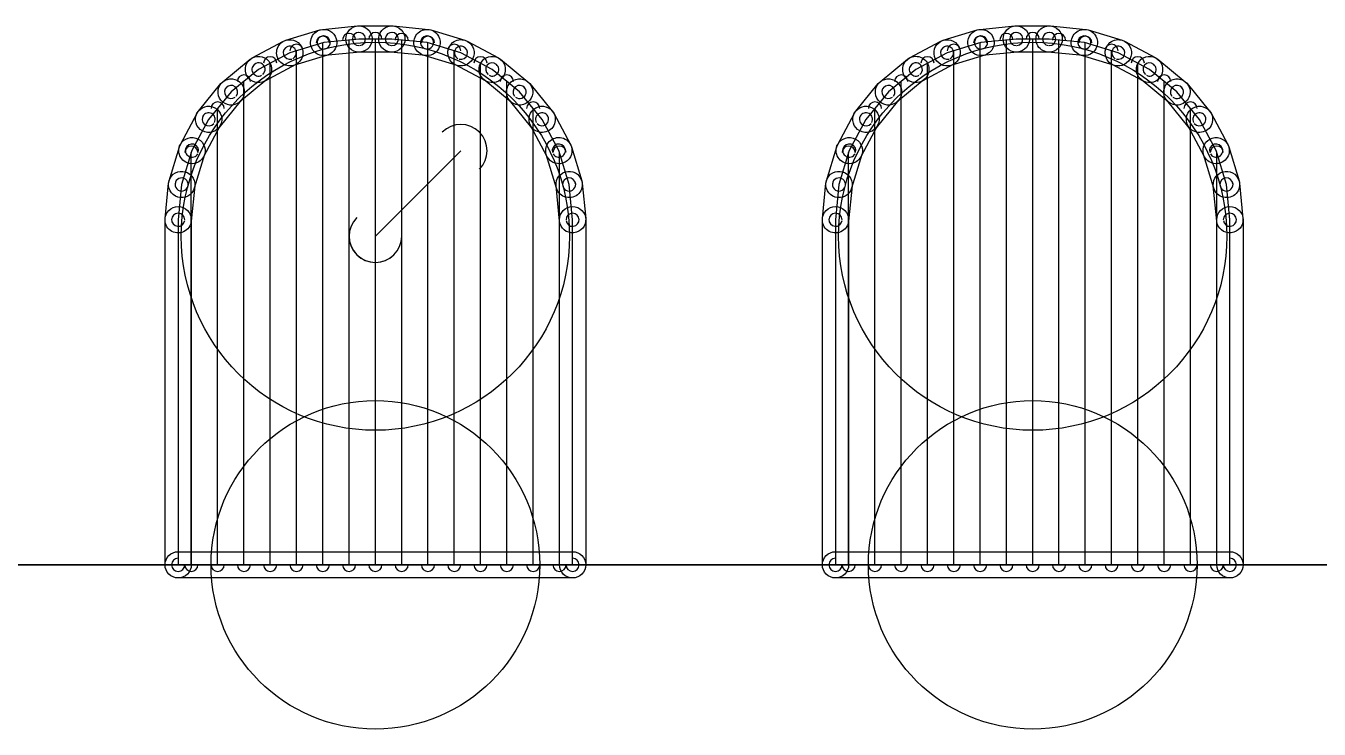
# Model space of a CAD drawing. Extents: x -87.3 to -53.8, y 2.2 to 28.4.
# Drawn here: x -67.378 to -62.381, y 4.981 to 7.699 of the extents above; entities that cross this region are included whole.
import ezdxf

# ---------------------------------------------------------------- set-up
doc = ezdxf.new("R2010")
doc.units = 0
doc.layers.get('0').update_dxf_attribs({"linetype": 'CONTINUOUS'})
for name, color, linetype in [('16', 5, 'CONTINUOUS'), ('17', 3, 'CONTINUOUS'), ('20', 6, 'CONTINUOUS')]:
    doc.layers.add(name, color=color, linetype=linetype)

# ---------------------------------------------------------------- blocks, each defined once
blk = doc.blocks.new('#POLYLINE_54_')
at = {"layer": '16'}
blk.add_arc((-66.0274, 6.8861), 0.1016, 180, 0, dxfattribs=at)
blk = doc.blocks.new('#POLYLINE_55_')
at = {"layer": '16'}
blk.add_arc((-65.6972, 7.2163), 0.1015, 315, 135, dxfattribs=at)
blk = doc.blocks.new('#POLYLINE_56_')
at = {"layer": '16'}
blk.add_arc((-66.0274, 6.8861), 0.1015, 135, 315, dxfattribs=at)
blk = doc.blocks.new('#POLYLINE_57_')
at = {"layer": '16'}
blk.add_line((-65.6972, 7.2163), (-66.0274, 6.8861), dxfattribs=at)
blk = doc.blocks.new('ROUNDP_13_')
blk.add_circle((0, 0), 0.635)
blk = doc.blocks.new('ROUNDP_14_')
blk.add_circle((0, 0), 0.635)
blk = doc.blocks.new('#POLYLINE_952_')
at = {"layer": '16'}
blk.add_arc((-64.1986, 5.6161), 0.0254, 180, 0, dxfattribs=at)
blk = doc.blocks.new('#POLYLINE_953_')
at = {"layer": '16'}
blk.add_arc((-64.1986, 7.2091), 0.0254, 0, 180, dxfattribs=at)
blk = doc.blocks.new('#POLYLINE_954_')
at = {"layer": '16'}
blk.add_line((-64.1986, 5.6161), (-64.1986, 7.2091), dxfattribs=at)
blk = doc.blocks.new('#POLYLINE_955_')
at = {"layer": '16'}
blk.add_arc((-64.097, 5.6161), 0.0254, 180, 0, dxfattribs=at)
blk = doc.blocks.new('#POLYLINE_956_')
at = {"layer": '16'}
blk.add_arc((-64.097, 7.3799), 0.0254, 0, 180, dxfattribs=at)
blk = doc.blocks.new('#POLYLINE_957_')
at = {"layer": '16'}
blk.add_line((-64.097, 5.6161), (-64.097, 7.3799), dxfattribs=at)
blk = doc.blocks.new('#POLYLINE_958_')
at = {"layer": '16'}
blk.add_arc((-63.9954, 5.6161), 0.0254, 180, 0, dxfattribs=at)
blk = doc.blocks.new('#POLYLINE_959_')
at = {"layer": '16'}
blk.add_arc((-63.9954, 7.4841), 0.0254, 0, 180, dxfattribs=at)
blk = doc.blocks.new('#POLYLINE_960_')
at = {"layer": '16'}
blk.add_line((-63.9954, 5.6161), (-63.9954, 7.4841), dxfattribs=at)
blk = doc.blocks.new('#POLYLINE_961_')
at = {"layer": '16'}
blk.add_arc((-63.8938, 5.6161), 0.0254, 180, 0, dxfattribs=at)
blk = doc.blocks.new('#POLYLINE_962_')
at = {"layer": '16'}
blk.add_arc((-63.8938, 7.5545), 0.0254, 0, 180, dxfattribs=at)
blk = doc.blocks.new('#POLYLINE_963_')
at = {"layer": '16'}
blk.add_line((-63.8938, 5.6161), (-63.8938, 7.5545), dxfattribs=at)
blk = doc.blocks.new('#POLYLINE_964_')
at = {"layer": '16'}
blk.add_arc((-63.7922, 5.6161), 0.0254, 180, 0, dxfattribs=at)
blk = doc.blocks.new('#POLYLINE_965_')
at = {"layer": '16'}
blk.add_arc((-63.7922, 7.6028), 0.0254, 0, 180, dxfattribs=at)
blk = doc.blocks.new('#POLYLINE_966_')
at = {"layer": '16'}
blk.add_line((-63.7922, 5.6161), (-63.7922, 7.6028), dxfattribs=at)
blk = doc.blocks.new('#POLYLINE_967_')
at = {"layer": '16'}
blk.add_arc((-63.6906, 5.6161), 0.0254, 180, 0, dxfattribs=at)
blk = doc.blocks.new('#POLYLINE_968_')
at = {"layer": '16'}
blk.add_arc((-63.6906, 7.6336), 0.0254, 0, 180, dxfattribs=at)
blk = doc.blocks.new('#POLYLINE_969_')
at = {"layer": '16'}
blk.add_line((-63.6906, 5.6161), (-63.6906, 7.6336), dxfattribs=at)
blk = doc.blocks.new('#POLYLINE_970_')
at = {"layer": '16'}
blk.add_arc((-63.589, 5.6161), 0.0254, 180, 0, dxfattribs=at)
blk = doc.blocks.new('#POLYLINE_971_')
at = {"layer": '16'}
blk.add_arc((-63.589, 7.6444), 0.0254, 0, 180, dxfattribs=at)
blk = doc.blocks.new('#POLYLINE_972_')
at = {"layer": '16'}
blk.add_line((-63.589, 5.6161), (-63.589, 7.6444), dxfattribs=at)
blk = doc.blocks.new('#POLYLINE_973_')
at = {"layer": '16'}
blk.add_arc((-63.4874, 5.6161), 0.0254, 180, 0, dxfattribs=at)
blk = doc.blocks.new('#POLYLINE_974_')
at = {"layer": '16'}
blk.add_arc((-63.4874, 7.6481), 0.0254, 0, 180, dxfattribs=at)
blk = doc.blocks.new('#POLYLINE_975_')
at = {"layer": '16'}
blk.add_line((-63.4874, 5.6161), (-63.4874, 7.6481), dxfattribs=at)
blk = doc.blocks.new('#POLYLINE_976_')
at = {"layer": '16'}
blk.add_arc((-63.3858, 5.6161), 0.0254, 180, 0, dxfattribs=at)
blk = doc.blocks.new('#POLYLINE_977_')
at = {"layer": '16'}
blk.add_arc((-63.3858, 7.6443), 0.0254, 0, 180, dxfattribs=at)
blk = doc.blocks.new('#POLYLINE_978_')
at = {"layer": '16'}
blk.add_line((-63.3858, 5.6161), (-63.3858, 7.6443), dxfattribs=at)
blk = doc.blocks.new('#POLYLINE_979_')
at = {"layer": '16'}
blk.add_arc((-63.2842, 5.6161), 0.0254, 180, 0, dxfattribs=at)
blk = doc.blocks.new('#POLYLINE_980_')
at = {"layer": '16'}
blk.add_arc((-63.2842, 7.6336), 0.0254, 0, 180, dxfattribs=at)
blk = doc.blocks.new('#POLYLINE_981_')
at = {"layer": '16'}
blk.add_line((-63.2842, 5.6161), (-63.2842, 7.6336), dxfattribs=at)
blk = doc.blocks.new('#POLYLINE_982_')
at = {"layer": '16'}
blk.add_arc((-63.1826, 5.6161), 0.0254, 180, 0, dxfattribs=at)
blk = doc.blocks.new('#POLYLINE_983_')
at = {"layer": '16'}
blk.add_arc((-63.1826, 7.6028), 0.0254, 0, 180, dxfattribs=at)
blk = doc.blocks.new('#POLYLINE_984_')
at = {"layer": '16'}
blk.add_line((-63.1826, 5.6161), (-63.1826, 7.6028), dxfattribs=at)
blk = doc.blocks.new('#POLYLINE_985_')
at = {"layer": '16'}
blk.add_arc((-63.081, 5.6161), 0.0254, 180, 0, dxfattribs=at)
blk = doc.blocks.new('#POLYLINE_986_')
at = {"layer": '16'}
blk.add_arc((-63.081, 7.5545), 0.0254, 0, 180, dxfattribs=at)
blk = doc.blocks.new('#POLYLINE_987_')
at = {"layer": '16'}
blk.add_line((-63.081, 5.6161), (-63.081, 7.5545), dxfattribs=at)
blk = doc.blocks.new('#POLYLINE_988_')
at = {"layer": '16'}
blk.add_arc((-62.9794, 5.6161), 0.0254, 180, 0, dxfattribs=at)
blk = doc.blocks.new('#POLYLINE_989_')
at = {"layer": '16'}
blk.add_arc((-62.9794, 7.4841), 0.0254, 0, 180, dxfattribs=at)
blk = doc.blocks.new('#POLYLINE_990_')
at = {"layer": '16'}
blk.add_line((-62.9794, 5.6161), (-62.9794, 7.4841), dxfattribs=at)
blk = doc.blocks.new('#POLYLINE_991_')
at = {"layer": '16'}
blk.add_arc((-62.8778, 5.6161), 0.0254, 180, 0, dxfattribs=at)
blk = doc.blocks.new('#POLYLINE_992_')
at = {"layer": '16'}
blk.add_arc((-62.8778, 7.3799), 0.0254, 0, 180, dxfattribs=at)
blk = doc.blocks.new('#POLYLINE_993_')
at = {"layer": '16'}
blk.add_line((-62.8778, 5.6161), (-62.8778, 7.3799), dxfattribs=at)
blk = doc.blocks.new('#POLYLINE_994_')
at = {"layer": '16'}
blk.add_arc((-62.7762, 5.6161), 0.0254, 180, 0, dxfattribs=at)
blk = doc.blocks.new('#POLYLINE_995_')
at = {"layer": '16'}
blk.add_arc((-62.7762, 7.2091), 0.0254, 0, 180, dxfattribs=at)
blk = doc.blocks.new('#POLYLINE_996_')
at = {"layer": '16'}
blk.add_line((-62.7762, 5.6161), (-62.7762, 7.2091), dxfattribs=at)
blk = doc.blocks.new('#POLYLINE_997_')
at = {"layer": '16'}
blk.add_arc((-64.2494, 5.6161), 0.0254, 90, 270, dxfattribs=at)
blk = doc.blocks.new('#POLYLINE_998_')
at = {"layer": '16'}
blk.add_arc((-62.7254, 5.6161), 0.0254, 270, 90, dxfattribs=at)
blk = doc.blocks.new('#POLYLINE_999_')
at = {"layer": '16'}
blk.add_line((-64.2494, 5.6161), (-62.7254, 5.6161), dxfattribs=at)
blk = doc.blocks.new('#POLYLINE_1000_')
at = {"layer": '16'}
blk.add_arc((-64.2494, 6.9496), 0.0254, 0, 180, dxfattribs=at)
blk = doc.blocks.new('#POLYLINE_1001_')
at = {"layer": '16'}
blk.add_arc((-64.2494, 5.6161), 0.0254, 180, 0, dxfattribs=at)
blk = doc.blocks.new('#POLYLINE_1002_')
at = {"layer": '16'}
blk.add_line((-64.2494, 6.9496), (-64.2494, 5.6161), dxfattribs=at)
blk = doc.blocks.new('#POLYLINE_1003_')
at = {"layer": '16'}
blk.add_arc((-64.236, 7.0859), 0.0254, 354.3567, 174.3567, dxfattribs=at)
blk = doc.blocks.new('#POLYLINE_1004_')
at = {"layer": '16'}
blk.add_arc((-64.2494, 6.9496), 0.0254, 174.3567, 354.3567, dxfattribs=at)
blk = doc.blocks.new('#POLYLINE_1005_')
at = {"layer": '16'}
blk.add_line((-64.236, 7.0859), (-64.2494, 6.9496), dxfattribs=at)
blk = doc.blocks.new('#POLYLINE_1006_')
at = {"layer": '16'}
blk.add_arc((-64.1962, 7.2169), 0.0254, 343.0631, 163.0631, dxfattribs=at)
blk = doc.blocks.new('#POLYLINE_1007_')
at = {"layer": '16'}
blk.add_arc((-64.236, 7.0859), 0.0254, 163.1711, 343.1711, dxfattribs=at)
blk = doc.blocks.new('#POLYLINE_1008_')
at = {"layer": '16'}
blk.add_line((-64.1962, 7.2169), (-64.236, 7.0859), dxfattribs=at)
blk = doc.blocks.new('#POLYLINE_1009_')
at = {"layer": '16'}
blk.add_arc((-64.1317, 7.3377), 0.0254, 331.9209, 151.9209, dxfattribs=at)
blk = doc.blocks.new('#POLYLINE_1010_')
at = {"layer": '16'}
blk.add_arc((-64.1962, 7.2169), 0.0254, 151.8214, 331.8214, dxfattribs=at)
blk = doc.blocks.new('#POLYLINE_1011_')
at = {"layer": '16'}
blk.add_line((-64.1317, 7.3377), (-64.1962, 7.2169), dxfattribs=at)
blk = doc.blocks.new('#POLYLINE_1012_')
at = {"layer": '16'}
blk.add_arc((-64.0449, 7.4435), 0.0254, 320.6709, 140.6709, dxfattribs=at)
blk = doc.blocks.new('#POLYLINE_1013_')
at = {"layer": '16'}
blk.add_arc((-64.1317, 7.3377), 0.0254, 140.6709, 320.6709, dxfattribs=at)
blk = doc.blocks.new('#POLYLINE_1014_')
at = {"layer": '16'}
blk.add_line((-64.0448, 7.4435), (-64.1317, 7.3377), dxfattribs=at)
blk = doc.blocks.new('#POLYLINE_1015_')
at = {"layer": '16'}
blk.add_arc((-63.939, 7.5304), 0.0254, 309.3291, 129.3291, dxfattribs=at)
blk = doc.blocks.new('#POLYLINE_1016_')
at = {"layer": '16'}
blk.add_arc((-64.0448, 7.4436), 0.0254, 129.3291, 309.3291, dxfattribs=at)
blk = doc.blocks.new('#POLYLINE_1017_')
at = {"layer": '16'}
blk.add_line((-63.939, 7.5304), (-64.0448, 7.4435), dxfattribs=at)
blk = doc.blocks.new('#POLYLINE_1018_')
at = {"layer": '16'}
blk.add_arc((-63.8182, 7.5949), 0.0254, 298.1786, 118.1786, dxfattribs=at)
blk = doc.blocks.new('#POLYLINE_1019_')
at = {"layer": '16'}
blk.add_arc((-63.939, 7.5304), 0.0254, 118.0791, 298.0791, dxfattribs=at)
blk = doc.blocks.new('#POLYLINE_1020_')
at = {"layer": '16'}
blk.add_line((-63.8182, 7.5949), (-63.939, 7.5304), dxfattribs=at)
blk = doc.blocks.new('#POLYLINE_1021_')
at = {"layer": '16'}
blk.add_arc((-63.6872, 7.6347), 0.0254, 286.8289, 106.8289, dxfattribs=at)
blk = doc.blocks.new('#POLYLINE_1022_')
at = {"layer": '16'}
blk.add_arc((-63.8182, 7.5949), 0.0254, 106.9369, 286.9369, dxfattribs=at)
blk = doc.blocks.new('#POLYLINE_1023_')
at = {"layer": '16'}
blk.add_line((-63.6872, 7.6347), (-63.8182, 7.5949), dxfattribs=at)
blk = doc.blocks.new('#POLYLINE_1024_')
at = {"layer": '16'}
blk.add_arc((-63.5509, 7.6481), 0.0254, 275.6433, 95.6433, dxfattribs=at)
blk = doc.blocks.new('#POLYLINE_1025_')
at = {"layer": '16'}
blk.add_arc((-63.6872, 7.6347), 0.0254, 95.6433, 275.6433, dxfattribs=at)
blk = doc.blocks.new('#POLYLINE_1026_')
at = {"layer": '16'}
blk.add_line((-63.5509, 7.6481), (-63.6872, 7.6347), dxfattribs=at)
blk = doc.blocks.new('#POLYLINE_1027_')
at = {"layer": '16'}
blk.add_arc((-63.4239, 7.6481), 0.0254, 270, 90, dxfattribs=at)
blk = doc.blocks.new('#POLYLINE_1028_')
at = {"layer": '16'}
blk.add_arc((-63.5509, 7.6481), 0.0254, 90, 270, dxfattribs=at)
blk = doc.blocks.new('#POLYLINE_1029_')
at = {"layer": '16'}
blk.add_line((-63.4239, 7.6481), (-63.5509, 7.6481), dxfattribs=at)
blk = doc.blocks.new('#POLYLINE_1030_')
at = {"layer": '16'}
blk.add_arc((-63.2876, 7.6347), 0.0254, 264.3567, 84.3567, dxfattribs=at)
blk = doc.blocks.new('#POLYLINE_1031_')
at = {"layer": '16'}
blk.add_arc((-63.4239, 7.6481), 0.0254, 84.3567, 264.3567, dxfattribs=at)
blk = doc.blocks.new('#POLYLINE_1032_')
at = {"layer": '16'}
blk.add_line((-63.2876, 7.6347), (-63.4239, 7.6481), dxfattribs=at)
blk = doc.blocks.new('#POLYLINE_1033_')
at = {"layer": '16'}
blk.add_arc((-63.1566, 7.5949), 0.0254, 253.0631, 73.0631, dxfattribs=at)
blk = doc.blocks.new('#POLYLINE_1034_')
at = {"layer": '16'}
blk.add_arc((-63.2877, 7.6347), 0.0254, 73.1711, 253.1711, dxfattribs=at)
blk = doc.blocks.new('#POLYLINE_1035_')
at = {"layer": '16'}
blk.add_line((-63.1566, 7.5949), (-63.2876, 7.6347), dxfattribs=at)
blk = doc.blocks.new('#POLYLINE_1036_')
at = {"layer": '16'}
blk.add_arc((-63.0359, 7.5304), 0.0254, 241.9209, 61.9209, dxfattribs=at)
blk = doc.blocks.new('#POLYLINE_1037_')
at = {"layer": '16'}
blk.add_arc((-63.1566, 7.5949), 0.0254, 61.8214, 241.8214, dxfattribs=at)
blk = doc.blocks.new('#POLYLINE_1038_')
at = {"layer": '16'}
blk.add_line((-63.0358, 7.5304), (-63.1566, 7.5949), dxfattribs=at)
blk = doc.blocks.new('#POLYLINE_1039_')
at = {"layer": '16'}
blk.add_arc((-62.93, 7.4436), 0.0254, 230.6709, 50.6709, dxfattribs=at)
blk = doc.blocks.new('#POLYLINE_1040_')
at = {"layer": '16'}
blk.add_arc((-63.0358, 7.5304), 0.0254, 50.6709, 230.6709, dxfattribs=at)
blk = doc.blocks.new('#POLYLINE_1041_')
at = {"layer": '16'}
blk.add_line((-62.93, 7.4435), (-63.0358, 7.5304), dxfattribs=at)
blk = doc.blocks.new('#POLYLINE_1042_')
at = {"layer": '16'}
blk.add_arc((-62.8432, 7.3377), 0.0254, 219.3291, 39.3291, dxfattribs=at)
blk = doc.blocks.new('#POLYLINE_1043_')
at = {"layer": '16'}
blk.add_arc((-62.93, 7.4435), 0.0254, 39.3291, 219.3291, dxfattribs=at)
blk = doc.blocks.new('#POLYLINE_1044_')
at = {"layer": '16'}
blk.add_line((-62.8431, 7.3377), (-62.93, 7.4435), dxfattribs=at)
blk = doc.blocks.new('#POLYLINE_1045_')
at = {"layer": '16'}
blk.add_arc((-62.7786, 7.2169), 0.0254, 208.1786, 28.1786, dxfattribs=at)
blk = doc.blocks.new('#POLYLINE_1046_')
at = {"layer": '16'}
blk.add_arc((-62.8431, 7.3377), 0.0254, 28.0791, 208.0791, dxfattribs=at)
blk = doc.blocks.new('#POLYLINE_1047_')
at = {"layer": '16'}
blk.add_line((-62.7786, 7.2169), (-62.8431, 7.3377), dxfattribs=at)
blk = doc.blocks.new('#POLYLINE_1048_')
at = {"layer": '16'}
blk.add_arc((-62.7388, 7.0859), 0.0254, 196.8289, 16.8289, dxfattribs=at)
blk = doc.blocks.new('#POLYLINE_1049_')
at = {"layer": '16'}
blk.add_arc((-62.7786, 7.2169), 0.0254, 16.9369, 196.9369, dxfattribs=at)
blk = doc.blocks.new('#POLYLINE_1050_')
at = {"layer": '16'}
blk.add_line((-62.7388, 7.0859), (-62.7786, 7.2169), dxfattribs=at)
blk = doc.blocks.new('#POLYLINE_1051_')
at = {"layer": '16'}
blk.add_arc((-62.7254, 6.9496), 0.0254, 185.6433, 5.6433, dxfattribs=at)
blk = doc.blocks.new('#POLYLINE_1052_')
at = {"layer": '16'}
blk.add_arc((-62.7388, 7.0859), 0.0254, 5.6433, 185.6433, dxfattribs=at)
blk = doc.blocks.new('#POLYLINE_1053_')
at = {"layer": '16'}
blk.add_line((-62.7254, 6.9496), (-62.7388, 7.0859), dxfattribs=at)
blk = doc.blocks.new('#POLYLINE_1054_')
at = {"layer": '16'}
blk.add_arc((-62.7254, 5.6161), 0.0254, 180, 0, dxfattribs=at)
blk = doc.blocks.new('#POLYLINE_1055_')
at = {"layer": '16'}
blk.add_arc((-62.7254, 6.9496), 0.0254, 0, 180, dxfattribs=at)
blk = doc.blocks.new('#POLYLINE_1056_')
at = {"layer": '16'}
blk.add_line((-62.7254, 5.6161), (-62.7254, 6.9496), dxfattribs=at)
blk = doc.blocks.new('ROUNDP_20_')
blk.add_circle((0, 0), 0.75)
blk = doc.blocks.new('#POLYLINE_1057_')
at = {"layer": '16'}
blk.add_arc((-66.7386, 5.6161), 0.0254, 180, 0, dxfattribs=at)
blk = doc.blocks.new('#POLYLINE_1058_')
at = {"layer": '16'}
blk.add_arc((-66.7386, 7.2091), 0.0254, 0, 180, dxfattribs=at)
blk = doc.blocks.new('#POLYLINE_1059_')
at = {"layer": '16'}
blk.add_line((-66.7386, 5.6161), (-66.7386, 7.2091), dxfattribs=at)
blk = doc.blocks.new('#POLYLINE_1060_')
at = {"layer": '16'}
blk.add_arc((-66.637, 5.6161), 0.0254, 180, 0, dxfattribs=at)
blk = doc.blocks.new('#POLYLINE_1061_')
at = {"layer": '16'}
blk.add_arc((-66.637, 7.3799), 0.0254, 0, 180, dxfattribs=at)
blk = doc.blocks.new('#POLYLINE_1062_')
at = {"layer": '16'}
blk.add_line((-66.637, 5.6161), (-66.637, 7.3799), dxfattribs=at)
blk = doc.blocks.new('#POLYLINE_1063_')
at = {"layer": '16'}
blk.add_arc((-66.5354, 5.6161), 0.0254, 180, 0, dxfattribs=at)
blk = doc.blocks.new('#POLYLINE_1064_')
at = {"layer": '16'}
blk.add_arc((-66.5354, 7.4841), 0.0254, 0, 180, dxfattribs=at)
blk = doc.blocks.new('#POLYLINE_1065_')
at = {"layer": '16'}
blk.add_line((-66.5354, 5.6161), (-66.5354, 7.4841), dxfattribs=at)
blk = doc.blocks.new('#POLYLINE_1066_')
at = {"layer": '16'}
blk.add_arc((-66.4338, 5.6161), 0.0254, 180, 0, dxfattribs=at)
blk = doc.blocks.new('#POLYLINE_1067_')
at = {"layer": '16'}
blk.add_arc((-66.4338, 7.5545), 0.0254, 0, 180, dxfattribs=at)
blk = doc.blocks.new('#POLYLINE_1068_')
at = {"layer": '16'}
blk.add_line((-66.4338, 5.6161), (-66.4338, 7.5545), dxfattribs=at)
blk = doc.blocks.new('#POLYLINE_1069_')
at = {"layer": '16'}
blk.add_arc((-66.3322, 5.6161), 0.0254, 180, 0, dxfattribs=at)
blk = doc.blocks.new('#POLYLINE_1070_')
at = {"layer": '16'}
blk.add_arc((-66.3322, 7.6028), 0.0254, 0, 180, dxfattribs=at)
blk = doc.blocks.new('#POLYLINE_1071_')
at = {"layer": '16'}
blk.add_line((-66.3322, 5.6161), (-66.3322, 7.6028), dxfattribs=at)
blk = doc.blocks.new('#POLYLINE_1072_')
at = {"layer": '16'}
blk.add_arc((-66.2306, 5.6161), 0.0254, 180, 0, dxfattribs=at)
blk = doc.blocks.new('#POLYLINE_1073_')
at = {"layer": '16'}
blk.add_arc((-66.2306, 7.6336), 0.0254, 0, 180, dxfattribs=at)
blk = doc.blocks.new('#POLYLINE_1074_')
at = {"layer": '16'}
blk.add_line((-66.2306, 5.6161), (-66.2306, 7.6336), dxfattribs=at)
blk = doc.blocks.new('#POLYLINE_1075_')
at = {"layer": '16'}
blk.add_arc((-66.129, 5.6161), 0.0254, 180, 0, dxfattribs=at)
blk = doc.blocks.new('#POLYLINE_1076_')
at = {"layer": '16'}
blk.add_arc((-66.129, 7.6444), 0.0254, 0, 180, dxfattribs=at)
blk = doc.blocks.new('#POLYLINE_1077_')
at = {"layer": '16'}
blk.add_line((-66.129, 5.6161), (-66.129, 7.6444), dxfattribs=at)
blk = doc.blocks.new('#POLYLINE_1078_')
at = {"layer": '16'}
blk.add_arc((-66.0274, 5.6161), 0.0254, 180, 0, dxfattribs=at)
blk = doc.blocks.new('#POLYLINE_1079_')
at = {"layer": '16'}
blk.add_arc((-66.0274, 7.6481), 0.0254, 0, 180, dxfattribs=at)
blk = doc.blocks.new('#POLYLINE_1080_')
at = {"layer": '16'}
blk.add_line((-66.0274, 5.6161), (-66.0274, 7.6481), dxfattribs=at)
blk = doc.blocks.new('#POLYLINE_1081_')
at = {"layer": '16'}
blk.add_arc((-65.9258, 5.6161), 0.0254, 180, 0, dxfattribs=at)
blk = doc.blocks.new('#POLYLINE_1082_')
at = {"layer": '16'}
blk.add_arc((-65.9258, 7.6443), 0.0254, 0, 180, dxfattribs=at)
blk = doc.blocks.new('#POLYLINE_1083_')
at = {"layer": '16'}
blk.add_line((-65.9258, 5.6161), (-65.9258, 7.6443), dxfattribs=at)
blk = doc.blocks.new('#POLYLINE_1084_')
at = {"layer": '16'}
blk.add_arc((-65.8242, 5.6161), 0.0254, 180, 0, dxfattribs=at)
blk = doc.blocks.new('#POLYLINE_1085_')
at = {"layer": '16'}
blk.add_arc((-65.8242, 7.6336), 0.0254, 0, 180, dxfattribs=at)
blk = doc.blocks.new('#POLYLINE_1086_')
at = {"layer": '16'}
blk.add_line((-65.8242, 5.6161), (-65.8242, 7.6336), dxfattribs=at)
blk = doc.blocks.new('#POLYLINE_1087_')
at = {"layer": '16'}
blk.add_arc((-65.7226, 5.6161), 0.0254, 180, 0, dxfattribs=at)
blk = doc.blocks.new('#POLYLINE_1088_')
at = {"layer": '16'}
blk.add_arc((-65.7226, 7.6028), 0.0254, 0, 180, dxfattribs=at)
blk = doc.blocks.new('#POLYLINE_1089_')
at = {"layer": '16'}
blk.add_line((-65.7226, 5.6161), (-65.7226, 7.6028), dxfattribs=at)
blk = doc.blocks.new('#POLYLINE_1090_')
at = {"layer": '16'}
blk.add_arc((-65.621, 5.6161), 0.0254, 180, 0, dxfattribs=at)
blk = doc.blocks.new('#POLYLINE_1091_')
at = {"layer": '16'}
blk.add_arc((-65.621, 7.5545), 0.0254, 0, 180, dxfattribs=at)
blk = doc.blocks.new('#POLYLINE_1092_')
at = {"layer": '16'}
blk.add_line((-65.621, 5.6161), (-65.621, 7.5545), dxfattribs=at)
blk = doc.blocks.new('#POLYLINE_1093_')
at = {"layer": '16'}
blk.add_arc((-65.5194, 5.6161), 0.0254, 180, 0, dxfattribs=at)
blk = doc.blocks.new('#POLYLINE_1094_')
at = {"layer": '16'}
blk.add_arc((-65.5194, 7.4841), 0.0254, 0, 180, dxfattribs=at)
blk = doc.blocks.new('#POLYLINE_1095_')
at = {"layer": '16'}
blk.add_line((-65.5194, 5.6161), (-65.5194, 7.4841), dxfattribs=at)
blk = doc.blocks.new('#POLYLINE_1096_')
at = {"layer": '16'}
blk.add_arc((-65.4178, 5.6161), 0.0254, 180, 0, dxfattribs=at)
blk = doc.blocks.new('#POLYLINE_1097_')
at = {"layer": '16'}
blk.add_arc((-65.4178, 7.3799), 0.0254, 0, 180, dxfattribs=at)
blk = doc.blocks.new('#POLYLINE_1098_')
at = {"layer": '16'}
blk.add_line((-65.4178, 5.6161), (-65.4178, 7.3799), dxfattribs=at)
blk = doc.blocks.new('#POLYLINE_1099_')
at = {"layer": '16'}
blk.add_arc((-65.3162, 5.6161), 0.0254, 180, 0, dxfattribs=at)
blk = doc.blocks.new('#POLYLINE_1100_')
at = {"layer": '16'}
blk.add_arc((-65.3162, 7.2091), 0.0254, 0, 180, dxfattribs=at)
blk = doc.blocks.new('#POLYLINE_1101_')
at = {"layer": '16'}
blk.add_line((-65.3162, 5.6161), (-65.3162, 7.2091), dxfattribs=at)
blk = doc.blocks.new('#POLYLINE_1102_')
at = {"layer": '16'}
blk.add_arc((-66.7894, 5.6161), 0.0254, 90, 270, dxfattribs=at)
blk = doc.blocks.new('#POLYLINE_1103_')
at = {"layer": '16'}
blk.add_arc((-65.2654, 5.6161), 0.0254, 270, 90, dxfattribs=at)
blk = doc.blocks.new('#POLYLINE_1104_')
at = {"layer": '16'}
blk.add_line((-66.7894, 5.6161), (-65.2654, 5.6161), dxfattribs=at)
blk = doc.blocks.new('#POLYLINE_1105_')
at = {"layer": '16'}
blk.add_arc((-66.7894, 6.9496), 0.0254, 0, 180, dxfattribs=at)
blk = doc.blocks.new('#POLYLINE_1106_')
at = {"layer": '16'}
blk.add_arc((-66.7894, 5.6161), 0.0254, 180, 0, dxfattribs=at)
blk = doc.blocks.new('#POLYLINE_1107_')
at = {"layer": '16'}
blk.add_line((-66.7894, 6.9496), (-66.7894, 5.6161), dxfattribs=at)
blk = doc.blocks.new('#POLYLINE_1108_')
at = {"layer": '16'}
blk.add_arc((-66.776, 7.0859), 0.0254, 354.3567, 174.3567, dxfattribs=at)
blk = doc.blocks.new('#POLYLINE_1109_')
at = {"layer": '16'}
blk.add_arc((-66.7894, 6.9496), 0.0254, 174.3567, 354.3567, dxfattribs=at)
blk = doc.blocks.new('#POLYLINE_1110_')
at = {"layer": '16'}
blk.add_line((-66.776, 7.0859), (-66.7894, 6.9496), dxfattribs=at)
blk = doc.blocks.new('#POLYLINE_1111_')
at = {"layer": '16'}
blk.add_arc((-66.7362, 7.2169), 0.0254, 343.0631, 163.0631, dxfattribs=at)
blk = doc.blocks.new('#POLYLINE_1112_')
at = {"layer": '16'}
blk.add_arc((-66.776, 7.0859), 0.0254, 163.1711, 343.1711, dxfattribs=at)
blk = doc.blocks.new('#POLYLINE_1113_')
at = {"layer": '16'}
blk.add_line((-66.7362, 7.2169), (-66.776, 7.0859), dxfattribs=at)
blk = doc.blocks.new('#POLYLINE_1114_')
at = {"layer": '16'}
blk.add_arc((-66.6717, 7.3377), 0.0254, 331.9209, 151.9209, dxfattribs=at)
blk = doc.blocks.new('#POLYLINE_1115_')
at = {"layer": '16'}
blk.add_arc((-66.7362, 7.2169), 0.0254, 151.8214, 331.8214, dxfattribs=at)
blk = doc.blocks.new('#POLYLINE_1116_')
at = {"layer": '16'}
blk.add_line((-66.6717, 7.3377), (-66.7362, 7.2169), dxfattribs=at)
blk = doc.blocks.new('#POLYLINE_1117_')
at = {"layer": '16'}
blk.add_arc((-66.5849, 7.4435), 0.0254, 320.6709, 140.6709, dxfattribs=at)
blk = doc.blocks.new('#POLYLINE_1118_')
at = {"layer": '16'}
blk.add_arc((-66.6717, 7.3377), 0.0254, 140.6709, 320.6709, dxfattribs=at)
blk = doc.blocks.new('#POLYLINE_1119_')
at = {"layer": '16'}
blk.add_line((-66.5848, 7.4435), (-66.6717, 7.3377), dxfattribs=at)
blk = doc.blocks.new('#POLYLINE_1120_')
at = {"layer": '16'}
blk.add_arc((-66.479, 7.5304), 0.0254, 309.3291, 129.3291, dxfattribs=at)
blk = doc.blocks.new('#POLYLINE_1121_')
at = {"layer": '16'}
blk.add_arc((-66.5848, 7.4436), 0.0254, 129.3291, 309.3291, dxfattribs=at)
blk = doc.blocks.new('#POLYLINE_1122_')
at = {"layer": '16'}
blk.add_line((-66.479, 7.5304), (-66.5848, 7.4435), dxfattribs=at)
blk = doc.blocks.new('#POLYLINE_1123_')
at = {"layer": '16'}
blk.add_arc((-66.3582, 7.5949), 0.0254, 298.1786, 118.1786, dxfattribs=at)
blk = doc.blocks.new('#POLYLINE_1124_')
at = {"layer": '16'}
blk.add_arc((-66.479, 7.5304), 0.0254, 118.0791, 298.0791, dxfattribs=at)
blk = doc.blocks.new('#POLYLINE_1125_')
at = {"layer": '16'}
blk.add_line((-66.3582, 7.5949), (-66.479, 7.5304), dxfattribs=at)
blk = doc.blocks.new('#POLYLINE_1126_')
at = {"layer": '16'}
blk.add_arc((-66.2272, 7.6347), 0.0254, 286.8289, 106.8289, dxfattribs=at)
blk = doc.blocks.new('#POLYLINE_1127_')
at = {"layer": '16'}
blk.add_arc((-66.3582, 7.5949), 0.0254, 106.9369, 286.9369, dxfattribs=at)
blk = doc.blocks.new('#POLYLINE_1128_')
at = {"layer": '16'}
blk.add_line((-66.2272, 7.6347), (-66.3582, 7.5949), dxfattribs=at)
blk = doc.blocks.new('#POLYLINE_1129_')
at = {"layer": '16'}
blk.add_arc((-66.0909, 7.6481), 0.0254, 275.6433, 95.6433, dxfattribs=at)
blk = doc.blocks.new('#POLYLINE_1130_')
at = {"layer": '16'}
blk.add_arc((-66.2272, 7.6347), 0.0254, 95.6433, 275.6433, dxfattribs=at)
blk = doc.blocks.new('#POLYLINE_1131_')
at = {"layer": '16'}
blk.add_line((-66.0909, 7.6481), (-66.2272, 7.6347), dxfattribs=at)
blk = doc.blocks.new('#POLYLINE_1132_')
at = {"layer": '16'}
blk.add_arc((-65.9639, 7.6481), 0.0254, 270, 90, dxfattribs=at)
blk = doc.blocks.new('#POLYLINE_1133_')
at = {"layer": '16'}
blk.add_arc((-66.0909, 7.6481), 0.0254, 90, 270, dxfattribs=at)
blk = doc.blocks.new('#POLYLINE_1134_')
at = {"layer": '16'}
blk.add_line((-65.9639, 7.6481), (-66.0909, 7.6481), dxfattribs=at)
blk = doc.blocks.new('#POLYLINE_1135_')
at = {"layer": '16'}
blk.add_arc((-65.8276, 7.6347), 0.0254, 264.3567, 84.3567, dxfattribs=at)
blk = doc.blocks.new('#POLYLINE_1136_')
at = {"layer": '16'}
blk.add_arc((-65.9639, 7.6481), 0.0254, 84.3567, 264.3567, dxfattribs=at)
blk = doc.blocks.new('#POLYLINE_1137_')
at = {"layer": '16'}
blk.add_line((-65.8276, 7.6347), (-65.9639, 7.6481), dxfattribs=at)
blk = doc.blocks.new('#POLYLINE_1138_')
at = {"layer": '16'}
blk.add_arc((-65.6966, 7.5949), 0.0254, 253.0631, 73.0631, dxfattribs=at)
blk = doc.blocks.new('#POLYLINE_1139_')
at = {"layer": '16'}
blk.add_arc((-65.8277, 7.6347), 0.0254, 73.1711, 253.1711, dxfattribs=at)
blk = doc.blocks.new('#POLYLINE_1140_')
at = {"layer": '16'}
blk.add_line((-65.6966, 7.5949), (-65.8276, 7.6347), dxfattribs=at)
blk = doc.blocks.new('#POLYLINE_1141_')
at = {"layer": '16'}
blk.add_arc((-65.5759, 7.5304), 0.0254, 241.9209, 61.9209, dxfattribs=at)
blk = doc.blocks.new('#POLYLINE_1142_')
at = {"layer": '16'}
blk.add_arc((-65.6966, 7.5949), 0.0254, 61.8214, 241.8214, dxfattribs=at)
blk = doc.blocks.new('#POLYLINE_1143_')
at = {"layer": '16'}
blk.add_line((-65.5758, 7.5304), (-65.6966, 7.5949), dxfattribs=at)
blk = doc.blocks.new('#POLYLINE_1144_')
at = {"layer": '16'}
blk.add_arc((-65.47, 7.4436), 0.0254, 230.6709, 50.6709, dxfattribs=at)
blk = doc.blocks.new('#POLYLINE_1145_')
at = {"layer": '16'}
blk.add_arc((-65.5758, 7.5304), 0.0254, 50.6709, 230.6709, dxfattribs=at)
blk = doc.blocks.new('#POLYLINE_1146_')
at = {"layer": '16'}
blk.add_line((-65.47, 7.4435), (-65.5758, 7.5304), dxfattribs=at)
blk = doc.blocks.new('#POLYLINE_1147_')
at = {"layer": '16'}
blk.add_arc((-65.3832, 7.3377), 0.0254, 219.3291, 39.3291, dxfattribs=at)
blk = doc.blocks.new('#POLYLINE_1148_')
at = {"layer": '16'}
blk.add_arc((-65.47, 7.4435), 0.0254, 39.3291, 219.3291, dxfattribs=at)
blk = doc.blocks.new('#POLYLINE_1149_')
at = {"layer": '16'}
blk.add_line((-65.3831, 7.3377), (-65.47, 7.4435), dxfattribs=at)
blk = doc.blocks.new('#POLYLINE_1150_')
at = {"layer": '16'}
blk.add_arc((-65.3186, 7.2169), 0.0254, 208.1786, 28.1786, dxfattribs=at)
blk = doc.blocks.new('#POLYLINE_1151_')
at = {"layer": '16'}
blk.add_arc((-65.3831, 7.3377), 0.0254, 28.0791, 208.0791, dxfattribs=at)
blk = doc.blocks.new('#POLYLINE_1152_')
at = {"layer": '16'}
blk.add_line((-65.3186, 7.2169), (-65.3831, 7.3377), dxfattribs=at)
blk = doc.blocks.new('#POLYLINE_1153_')
at = {"layer": '16'}
blk.add_arc((-65.2788, 7.0859), 0.0254, 196.8289, 16.8289, dxfattribs=at)
blk = doc.blocks.new('#POLYLINE_1154_')
at = {"layer": '16'}
blk.add_arc((-65.3186, 7.2169), 0.0254, 16.9369, 196.9369, dxfattribs=at)
blk = doc.blocks.new('#POLYLINE_1155_')
at = {"layer": '16'}
blk.add_line((-65.2788, 7.0859), (-65.3186, 7.2169), dxfattribs=at)
blk = doc.blocks.new('#POLYLINE_1156_')
at = {"layer": '16'}
blk.add_arc((-65.2654, 6.9496), 0.0254, 185.6433, 5.6433, dxfattribs=at)
blk = doc.blocks.new('#POLYLINE_1157_')
at = {"layer": '16'}
blk.add_arc((-65.2788, 7.0859), 0.0254, 5.6433, 185.6433, dxfattribs=at)
blk = doc.blocks.new('#POLYLINE_1158_')
at = {"layer": '16'}
blk.add_line((-65.2654, 6.9496), (-65.2788, 7.0859), dxfattribs=at)
blk = doc.blocks.new('#POLYLINE_1159_')
at = {"layer": '16'}
blk.add_arc((-65.2654, 5.6161), 0.0254, 180, 0, dxfattribs=at)
blk = doc.blocks.new('#POLYLINE_1160_')
at = {"layer": '16'}
blk.add_arc((-65.2654, 6.9496), 0.0254, 0, 180, dxfattribs=at)
blk = doc.blocks.new('#POLYLINE_1161_')
at = {"layer": '16'}
blk.add_line((-65.2654, 5.6161), (-65.2654, 6.9496), dxfattribs=at)
blk = doc.blocks.new('ROUNDP_21_')
blk.add_circle((0, 0), 0.75)
blk = doc.blocks.new('ROUNDP_38_')
blk.add_circle((0, 0), 0.635)
blk = doc.blocks.new('ROUNDP_39_')
blk.add_circle((0, 0), 0.635)
blk = doc.blocks.new('ROUNDP_45_')
blk.add_circle((0, 0), 0.75)
blk = doc.blocks.new('ROUNDP_46_')
blk.add_circle((0, 0), 0.75)

msp = doc.modelspace()

# ---------------------------------------------------------------- linework, layer by layer
at = {"layer": '16'}
for points in [[(-66.23222, 7.6852), (-66.09592, 7.6987, -1), (-66.08592, 7.5975), (-66.22222, 7.5841, -1)], [(-66.09092, 7.6989), (-65.96392, 7.6989, -1), (-65.96392, 7.5973), (-66.09092, 7.5973, -1)], [(-65.95892, 7.6987), (-65.82262, 7.6852, -1), (-65.83262, 7.5841), (-65.96892, 7.5975, -1)], [(-63.69222, 7.6852), (-63.55592, 7.6987, -1), (-63.54592, 7.5975), (-63.68222, 7.5841, -1)], [(-63.55092, 7.6989), (-63.42392, 7.6989, -1), (-63.42392, 7.5973), (-63.55092, 7.5973, -1)], [(-63.41892, 7.6987), (-63.28262, 7.6852, -1), (-63.29262, 7.5841), (-63.42892, 7.5975, -1)], [(-66.37292, 7.6435), (-66.24192, 7.6833, -1), (-66.21242, 7.5861), (-66.34352, 7.5463, -1)], [(-65.81292, 7.6833), (-65.68192, 7.6435, -1), (-65.71132, 7.5463), (-65.84242, 7.5861, -1)], [(-63.83292, 7.6435), (-63.70192, 7.6833, -1), (-63.67242, 7.5861), (-63.80352, 7.5463, -1)], [(-63.27292, 7.6833), (-63.14192, 7.6435, -1), (-63.17132, 7.5463), (-63.30242, 7.5861, -1)], [(-66.50292, 7.5752), (-66.38222, 7.6397, -1), (-66.33432, 7.5501), (-66.45502, 7.4856, -1)], [(-65.67262, 7.6397), (-65.55192, 7.5752, -1), (-65.59982, 7.4856), (-65.72052, 7.5501, -1)], [(-63.96292, 7.5752), (-63.84222, 7.6397, -1), (-63.79432, 7.5501), (-63.91502, 7.4856, -1)], [(-63.13262, 7.6397), (-63.01192, 7.5752, -1), (-63.05982, 7.4856), (-63.18052, 7.5501, -1)], [(-66.61702, 7.4828), (-66.51122, 7.5697, -1), (-66.44672, 7.4911), (-66.55262, 7.4042, -1)], [(-65.54362, 7.5697), (-65.43782, 7.4828, -1), (-65.50222, 7.4042), (-65.60812, 7.4911, -1)], [(-64.07702, 7.4828), (-63.97122, 7.5697, -1), (-63.90672, 7.4911), (-64.01262, 7.4042, -1)], [(-63.00362, 7.5697), (-62.89782, 7.4828, -1), (-62.96222, 7.4042), (-63.06812, 7.4911, -1)], [(-66.71102, 7.3699), (-66.62412, 7.4757, -1), (-66.54552, 7.4113), (-66.63242, 7.3054, -1)], [(-65.43072, 7.4757), (-65.34382, 7.3699, -1), (-65.42242, 7.3054), (-65.50932, 7.4113, -1)], [(-64.17102, 7.3699), (-64.08412, 7.4757, -1), (-64.00552, 7.4113), (-64.09242, 7.3054, -1)], [(-62.89072, 7.4757), (-62.80382, 7.3699, -1), (-62.88242, 7.3054), (-62.96932, 7.4113, -1)], [(-66.78102, 7.2409), (-66.71652, 7.3616, -1), (-66.62692, 7.3137), (-66.69142, 7.193, -1)], [(-65.33832, 7.3616), (-65.27382, 7.2409, -1), (-65.36342, 7.193), (-65.42792, 7.3137, -1)], [(-64.24102, 7.2409), (-64.17652, 7.3616, -1), (-64.08692, 7.3137), (-64.15142, 7.193, -1)], [(-62.79832, 7.3616), (-62.73382, 7.2409, -1), (-62.82342, 7.193), (-62.88792, 7.3137, -1)], [(-66.82462, 7.1006), (-66.78482, 7.2316, -1), (-66.68762, 7.2022), (-66.72742, 7.0711, -1)], [(-65.27002, 7.2316), (-65.23022, 7.1006, -1), (-65.32742, 7.0711), (-65.36722, 7.2022, -1)], [(-64.28462, 7.1006), (-64.24482, 7.2316, -1), (-64.14762, 7.2022), (-64.18742, 7.0711, -1)], [(-62.73002, 7.2316), (-62.69022, 7.1006, -1), (-62.78742, 7.0711), (-62.82722, 7.2022, -1)], [(-66.84002, 6.9546), (-66.82652, 7.0909, -1), (-66.72542, 7.0809), (-66.73882, 6.9446, -1)], [(-65.22832, 7.0909), (-65.21482, 6.9546, -1), (-65.31602, 6.9446), (-65.32942, 7.0809, -1)], [(-64.30002, 6.9546), (-64.28652, 7.0909, -1), (-64.18542, 7.0809), (-64.19882, 6.9446, -1)], [(-62.68832, 7.0909), (-62.67482, 6.9546, -1), (-62.77602, 6.9446), (-62.78942, 7.0809, -1)], [(-66.84022, 5.6161), (-66.84022, 6.9496, -1), (-66.73862, 6.9496), (-66.73862, 5.6161, -1)], [(-65.21462, 6.9496), (-65.21462, 5.6161, -1), (-65.31622, 5.6161), (-65.31622, 6.9496, -1)], [(-64.30022, 5.6161), (-64.30022, 6.9496, -1), (-64.19862, 6.9496), (-64.19862, 5.6161, -1)], [(-62.67462, 6.9496), (-62.67462, 5.6161, -1), (-62.77622, 5.6161), (-62.77622, 6.9496, -1)], [(-65.26542, 5.5653), (-66.78942, 5.5653, -1), (-66.78942, 5.6669), (-65.26542, 5.6669, -1)], [(-62.72542, 5.5653), (-64.24942, 5.5653, -1), (-64.24942, 5.6669), (-62.72542, 5.6669, -1)]]:
    msp.add_lwpolyline(points, format="xyb", close=True, dxfattribs=at)
at = {"layer": '20'}
msp.add_lwpolyline([(-59.99492, 5.6148), (-77.13992, 5.6148, -1), (-77.13992, 5.6174), (-59.99492, 5.6174, -1)], format="xyb", close=True, dxfattribs=at)

# ---------------------------------------------------------------- block references
at = {"layer": '16'}
for name in ['#POLYLINE_1073_', '#POLYLINE_1130_', '#POLYLINE_1126_', '#POLYLINE_1131_', '#POLYLINE_1076_', '#POLYLINE_1133_', '#POLYLINE_1129_', '#POLYLINE_1134_', '#POLYLINE_1079_', '#POLYLINE_1080_', '#POLYLINE_1136_', '#POLYLINE_1132_', '#POLYLINE_1137_', '#POLYLINE_1082_', '#POLYLINE_1139_', '#POLYLINE_1085_', '#POLYLINE_1135_', '#POLYLINE_968_', '#POLYLINE_1025_', '#POLYLINE_1021_', '#POLYLINE_1026_', '#POLYLINE_971_', '#POLYLINE_1028_', '#POLYLINE_1024_', '#POLYLINE_1029_', '#POLYLINE_974_', '#POLYLINE_975_', '#POLYLINE_1031_', '#POLYLINE_1027_', '#POLYLINE_1032_', '#POLYLINE_977_', '#POLYLINE_1034_', '#POLYLINE_980_', '#POLYLINE_1030_', '#POLYLINE_1127_', '#POLYLINE_1123_', '#POLYLINE_1128_', '#POLYLINE_1070_', '#POLYLINE_1071_', '#POLYLINE_1074_', '#POLYLINE_1077_', '#POLYLINE_1083_', '#POLYLINE_1140_', '#POLYLINE_1086_', '#POLYLINE_1088_', '#POLYLINE_1142_', '#POLYLINE_1089_', '#POLYLINE_1138_', '#POLYLINE_1022_', '#POLYLINE_1018_', '#POLYLINE_1023_', '#POLYLINE_965_', '#POLYLINE_966_', '#POLYLINE_969_', '#POLYLINE_972_', '#POLYLINE_978_', '#POLYLINE_1035_', '#POLYLINE_981_', '#POLYLINE_983_', '#POLYLINE_1037_', '#POLYLINE_984_', '#POLYLINE_1033_', '#POLYLINE_1124_', '#POLYLINE_1120_', '#POLYLINE_1125_', '#POLYLINE_1067_', '#POLYLINE_1068_', '#POLYLINE_1143_', '#POLYLINE_1091_', '#POLYLINE_1092_', '#POLYLINE_1145_', '#POLYLINE_1141_', '#POLYLINE_1019_', '#POLYLINE_1015_', '#POLYLINE_1020_', '#POLYLINE_962_', '#POLYLINE_963_', '#POLYLINE_1038_', '#POLYLINE_986_', '#POLYLINE_987_', '#POLYLINE_1040_', '#POLYLINE_1036_', '#POLYLINE_1122_', '#POLYLINE_1064_', '#POLYLINE_1146_', '#POLYLINE_1094_', '#POLYLINE_1017_', '#POLYLINE_959_', '#POLYLINE_1041_', '#POLYLINE_989_', '#POLYLINE_1121_', '#POLYLINE_1117_', '#POLYLINE_1065_', '#POLYLINE_1095_', '#POLYLINE_1148_', '#POLYLINE_1144_', '#POLYLINE_1016_', '#POLYLINE_1012_', '#POLYLINE_960_', '#POLYLINE_990_', '#POLYLINE_1043_', '#POLYLINE_1039_', '#POLYLINE_1119_', '#POLYLINE_1061_', '#POLYLINE_1149_', '#POLYLINE_1097_', '#POLYLINE_1014_', '#POLYLINE_956_', '#POLYLINE_1044_', '#POLYLINE_992_', '#POLYLINE_1118_', '#POLYLINE_1114_', '#POLYLINE_1062_', '#POLYLINE_1098_', '#POLYLINE_1151_', '#POLYLINE_1147_', '#POLYLINE_1013_', '#POLYLINE_1009_', '#POLYLINE_957_', '#POLYLINE_993_', '#POLYLINE_1046_', '#POLYLINE_1042_', '#POLYLINE_1116_', '#POLYLINE_55_', '#POLYLINE_1152_', '#POLYLINE_1011_', '#POLYLINE_1047_', '#POLYLINE_1113_', '#POLYLINE_1058_', '#POLYLINE_1115_', '#POLYLINE_1111_', '#POLYLINE_1059_', '#POLYLINE_57_', '#POLYLINE_1154_', '#POLYLINE_1100_', '#POLYLINE_1150_', '#POLYLINE_1155_', '#POLYLINE_1101_', '#POLYLINE_1008_', '#POLYLINE_953_', '#POLYLINE_1010_', '#POLYLINE_1006_', '#POLYLINE_954_', '#POLYLINE_1049_', '#POLYLINE_995_', '#POLYLINE_1045_', '#POLYLINE_1050_', '#POLYLINE_996_', '#POLYLINE_1108_', '#POLYLINE_1157_', '#POLYLINE_1003_', '#POLYLINE_1052_', '#POLYLINE_1112_', '#POLYLINE_1110_', '#POLYLINE_1153_', '#POLYLINE_1158_', '#POLYLINE_1007_', '#POLYLINE_1005_', '#POLYLINE_1048_', '#POLYLINE_1053_', '#POLYLINE_1109_', '#POLYLINE_1105_', '#POLYLINE_1107_', '#POLYLINE_56_', '#POLYLINE_1160_', '#POLYLINE_1156_', '#POLYLINE_1161_', '#POLYLINE_1004_', '#POLYLINE_1000_', '#POLYLINE_1002_', '#POLYLINE_1055_', '#POLYLINE_1051_', '#POLYLINE_1056_', '#POLYLINE_54_', '#POLYLINE_1102_', '#POLYLINE_1106_', '#POLYLINE_1104_', '#POLYLINE_1057_', '#POLYLINE_1060_', '#POLYLINE_1063_', '#POLYLINE_1066_', '#POLYLINE_1069_', '#POLYLINE_1072_', '#POLYLINE_1075_', '#POLYLINE_1078_', '#POLYLINE_1081_', '#POLYLINE_1084_', '#POLYLINE_1087_', '#POLYLINE_1090_', '#POLYLINE_1093_', '#POLYLINE_1096_', '#POLYLINE_1099_', '#POLYLINE_1159_', '#POLYLINE_1103_', '#POLYLINE_997_', '#POLYLINE_1001_', '#POLYLINE_999_', '#POLYLINE_952_', '#POLYLINE_955_', '#POLYLINE_958_', '#POLYLINE_961_', '#POLYLINE_964_', '#POLYLINE_967_', '#POLYLINE_970_', '#POLYLINE_973_', '#POLYLINE_976_', '#POLYLINE_979_', '#POLYLINE_982_', '#POLYLINE_985_', '#POLYLINE_988_', '#POLYLINE_991_', '#POLYLINE_994_', '#POLYLINE_1054_', '#POLYLINE_998_']:
    msp.add_blockref(name, (0, 0), dxfattribs=at)
at = {"layer": '17'}
for name, p in [('ROUNDP_21_', (-66.02742, 6.8861)), ('ROUNDP_46_', (-66.02742, 6.8861)), ('ROUNDP_20_', (-63.48742, 6.8861)), ('ROUNDP_45_', (-63.48742, 6.8861)), ('ROUNDP_14_', (-66.02742, 5.6161)), ('ROUNDP_39_', (-66.02742, 5.6161)), ('ROUNDP_13_', (-63.48742, 5.6161)), ('ROUNDP_38_', (-63.48742, 5.6161))]:
    msp.add_blockref(name, p, dxfattribs=at)

doc.saveas('drawing.dxf')
